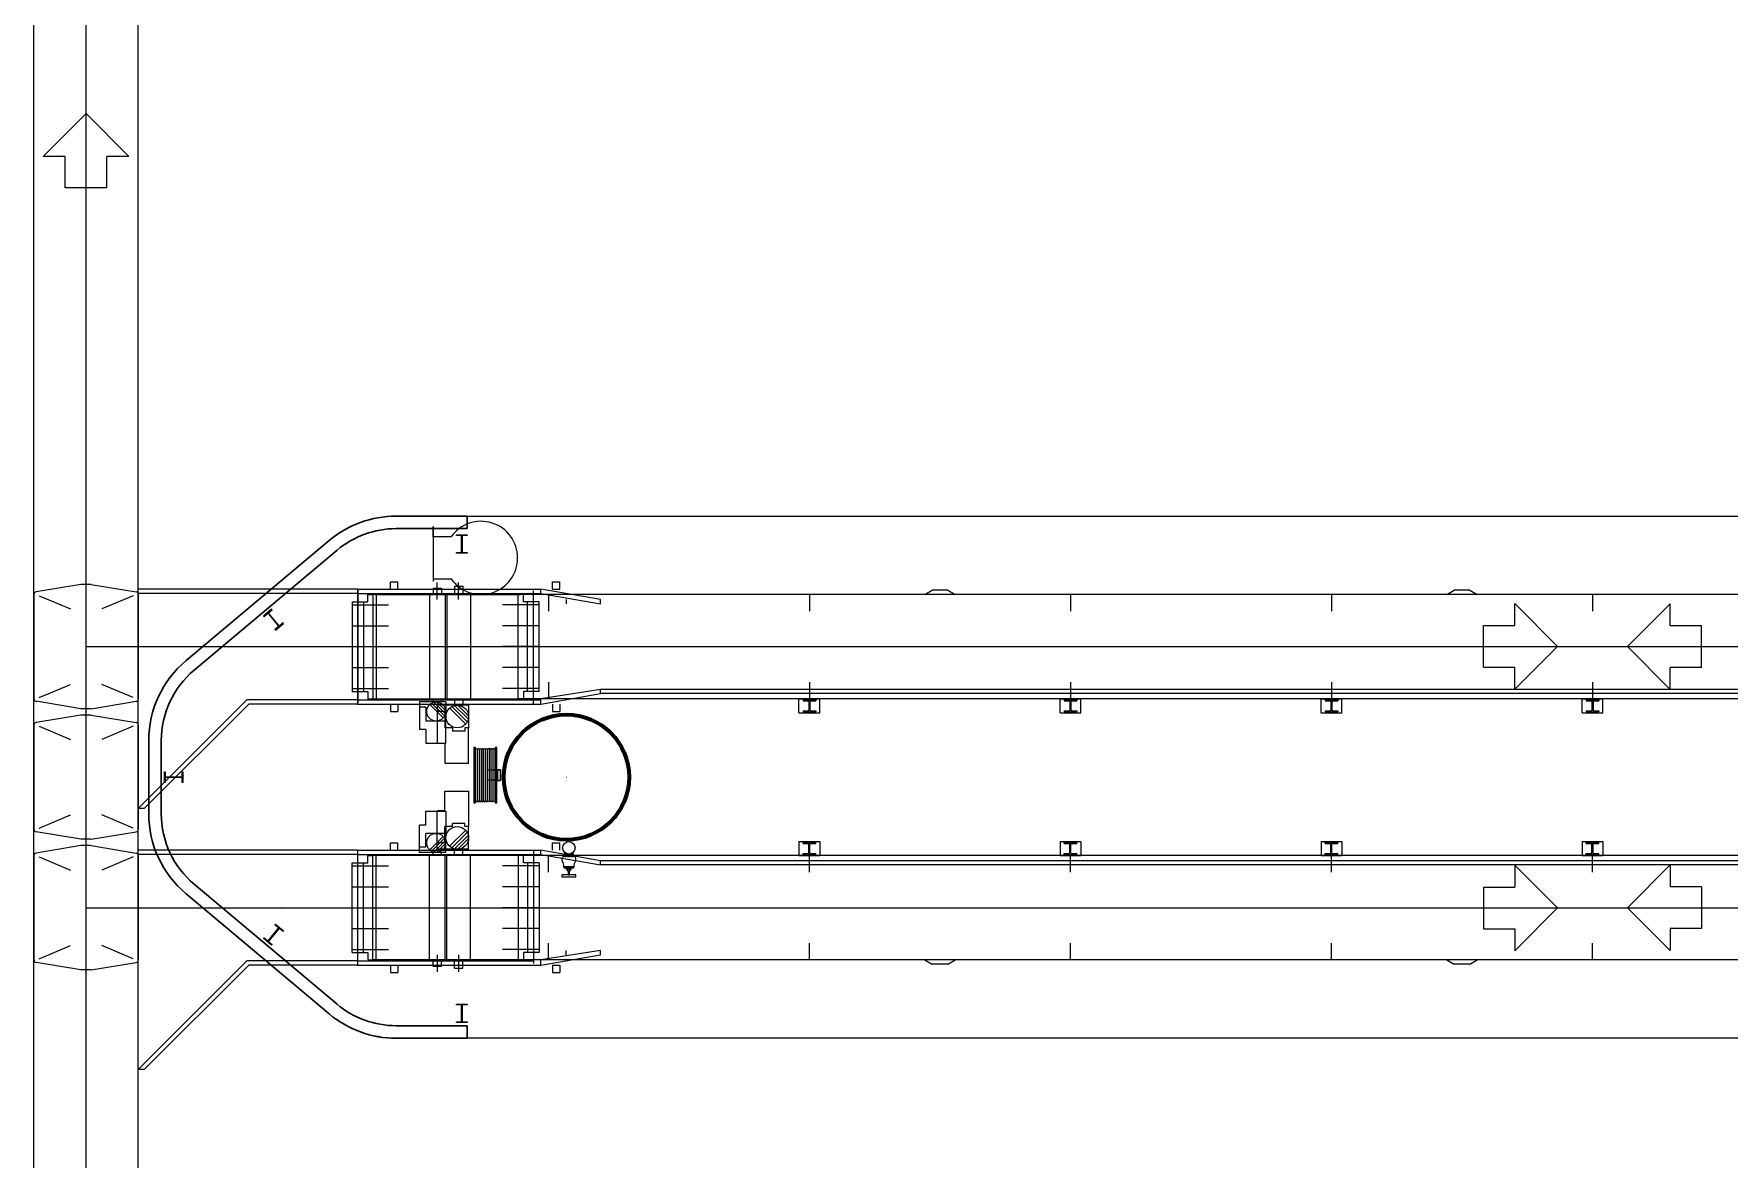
# Model space of a CAD drawing. Header units: metres. Extents: x 1807 to 3745, y 842 to 1968.
# Drawn here: x 3444.9 to 3461.14, y 1340.34 to 1351.12 of the extents above; entities that cross this region are included whole.
import ezdxf

# ---------------------------------------------------------------- set-up
doc = ezdxf.new("R2010")
doc.units = ezdxf.units.M
doc.header["$MEASUREMENT"] = 0
doc.linetypes.add('DGN1', pattern=[7.299439, 0, -7.299439])
doc.layers.add('Level 1', color=7, linetype='Continuous', lineweight=0)

msp = doc.modelspace()

# ---------------------------------------------------------------- linework, layer by layer
at = {"layer": 'Level 1', "color": 7, "linetype": 'Continuous', "lineweight": 0}
for p, q in [((3444.9, 1265.482), (3444.9, 1396.541)), ((3445.9, 1265.482), (3445.9, 1396.541)), ((3444.99, 1349.945), (3445.4, 1350.355)), ((3445.401, 1350.354), (3445.399, 1350.356)), ((3445.399, 1350.354), (3445.401, 1350.356)), ((3445.81, 1349.945), (3445.4, 1350.355)), ((3445.2, 1349.945), (3444.99, 1349.945)), ((3445.2, 1349.645), (3445.2, 1349.945)), ((3445.401, 1349.999), (3445.399, 1350.001)), ((3445.399, 1349.999), (3445.401, 1350.001)), ((3445.81, 1349.945), (3445.6, 1349.945)), ((3445.6, 1349.645), (3445.6, 1349.945)), ((3445.6, 1349.645), (3445.2, 1349.645)), ((3448.37, 1346.5), (3473.73, 1346.5)), ((3446.357, 1345.116), (3447.727, 1346.266)), ((3445.35, 1345.845), (3444.921, 1345.774)), ((3445.45, 1345.845), (3445.35, 1345.845)), ((3445.45, 1345.845), (3445.879, 1345.774)), ((3448.315, 1345.8), (3448.315, 1345.87)), ((3448.315, 1345.87), (3448.385, 1345.87)), ((3448.385, 1345.8), (3448.385, 1345.87)), ((3449.868, 1345.8), (3449.868, 1345.87)), ((3449.868, 1345.87), (3449.938, 1345.87)), ((3449.938, 1345.8), (3449.938, 1345.87)), ((3444.9, 1345.749), (3444.9, 1344.751)), ((3444.95, 1345.738), (3445.25, 1345.611)), ((3445.85, 1345.738), (3445.55, 1345.611)), ((3447.28, 1345.8), (3445.9, 1345.8)), ((3447.28, 1345.76), (3445.9, 1345.76)), ((3445.9, 1345.749), (3445.9, 1344.751)), ((3445.9, 1345.749), (3445.9, 1344.751)), ((3448, 1345.8), (3447.28, 1345.8)), ((3448, 1345.76), (3447.28, 1345.76)), ((3447.947, 1345.68), (3447.947, 1344.82)), ((3447.947, 1345.68), (3448.097, 1345.68)), ((3448, 1345.8), (3449.754, 1345.8)), ((3448, 1345.8), (3448, 1344.7)), ((3448, 1345.76), (3449.754, 1345.76)), ((3448.097, 1345.75), (3448.147, 1345.75)), ((3448.097, 1345.68), (3448.097, 1345.75)), ((3473.953, 1345.75), (3448.147, 1345.75)), ((3448.17, 1345.75), (3449.562, 1345.75)), ((3448.689, 1345.76), (3448.839, 1345.76)), ((3448.724, 1345.81), (3448.804, 1345.81)), ((3448.724, 1345.81), (3448.724, 1345.76)), ((3448.804, 1345.81), (3448.804, 1345.76)), ((3448.868, 1345.76), (3449.068, 1345.76)), ((3448.928, 1345.83), (3448.928, 1345.76)), ((3448.928, 1345.83), (3449.008, 1345.83)), ((3449.008, 1345.83), (3449.008, 1345.76)), ((3449.589, 1345.75), (3449.539, 1345.75)), ((3449.589, 1345.68), (3449.589, 1345.75)), ((3449.739, 1345.68), (3449.589, 1345.68)), ((3449.739, 1344.82), (3449.739, 1345.68)), ((3449.754, 1345.76), (3449.754, 1345.8)), ((3450.328, 1345.7), (3449.754, 1345.8)), ((3449.754, 1345.76), (3450.328, 1345.66)), ((3449.828, 1345.75), (3449.828, 1345.59)), ((3449.868, 1345.8), (3449.938, 1345.8)), ((3449.998, 1345.7), (3449.998, 1345.66)), ((3450.328, 1345.66), (3450.328, 1345.7)), ((3452.328, 1345.75), (3452.328, 1345.59)), ((3453.434, 1345.75), (3453.503, 1345.79)), ((3453.653, 1345.79), (3453.503, 1345.79)), ((3453.653, 1345.79), (3453.723, 1345.75)), ((3454.828, 1345.75), (3454.828, 1345.59)), ((3457.328, 1345.75), (3457.328, 1345.59)), ((3458.434, 1345.75), (3458.503, 1345.79)), ((3458.653, 1345.79), (3458.503, 1345.79)), ((3458.653, 1345.79), (3458.723, 1345.75)), ((3459.828, 1345.75), (3459.828, 1345.59)), ((3447.947, 1345.65), (3448.297, 1345.65)), ((3449.739, 1345.65), (3449.389, 1345.65)), ((3459.084, 1345.662), (3459.494, 1345.252)), ((3459.084, 1345.452), (3459.084, 1345.662)), ((3447.947, 1345.45), (3448.297, 1345.45)), ((3449.739, 1345.45), (3449.389, 1345.45)), ((3458.784, 1345.052), (3458.784, 1345.452)), ((3458.784, 1345.452), (3459.084, 1345.452)), ((3445.399, 1345.249), (3445.401, 1345.251)), ((3445.399, 1345.251), (3445.401, 1345.249)), ((3445.399, 1345.251), (3445.401, 1345.249)), ((3445.401, 1345.251), (3445.399, 1345.249)), ((3447.279, 1345.249), (3447.281, 1345.251)), ((3447.279, 1345.251), (3447.281, 1345.249)), ((3447.947, 1345.25), (3448.297, 1345.25)), ((3449.739, 1345.25), (3449.389, 1345.25)), ((3459.084, 1344.842), (3459.494, 1345.252)), ((3447.947, 1345.05), (3448.297, 1345.05)), ((3449.739, 1345.05), (3449.389, 1345.05)), ((3458.784, 1345.052), (3459.084, 1345.052)), ((3459.084, 1344.842), (3459.084, 1345.052)), ((3444.95, 1344.762), (3445.25, 1344.889)), ((3445.85, 1344.762), (3445.55, 1344.889)), ((3449.828, 1344.91), (3449.828, 1344.75)), ((3452.328, 1344.91), (3452.328, 1344.75)), ((3454.828, 1344.91), (3454.828, 1344.75)), ((3457.328, 1344.91), (3457.328, 1344.75)), ((3459.828, 1344.91), (3459.828, 1344.75)), ((3445.35, 1344.655), (3444.921, 1344.727)), ((3445.45, 1344.655), (3445.879, 1344.727)), ((3446.94, 1344.74), (3445.9, 1343.7)), ((3447.28, 1344.74), (3446.94, 1344.74)), ((3448, 1344.74), (3447.28, 1344.74)), ((3447.947, 1344.85), (3448.297, 1344.85)), ((3447.947, 1344.82), (3448.097, 1344.82)), ((3448, 1344.74), (3449.754, 1344.74)), ((3448.097, 1344.82), (3448.097, 1344.75)), ((3448.097, 1344.75), (3448.147, 1344.75)), ((3448.147, 1344.75), (3449.562, 1344.75)), ((3448.844, 1344.72), (3448.594, 1344.72)), ((3448.594, 1344.72), (3448.594, 1344.67)), ((3448.689, 1344.74), (3448.839, 1344.74)), ((3448.833, 1344.586), (3448.709, 1344.709)), ((3448.724, 1344.74), (3448.724, 1344.72)), ((3448.841, 1344.607), (3448.73, 1344.717)), ((3448.844, 1344.634), (3448.757, 1344.72)), ((3448.804, 1344.74), (3448.804, 1344.72)), ((3448.844, 1344.72), (3448.844, 1344.538)), ((3448.868, 1344.74), (3449.068, 1344.74)), ((3448.928, 1344.74), (3448.928, 1344.69)), ((3449.008, 1344.74), (3449.008, 1344.69)), ((3449.739, 1344.85), (3449.389, 1344.85)), ((3449.589, 1344.75), (3449.539, 1344.75)), ((3449.739, 1344.82), (3449.589, 1344.82)), ((3449.589, 1344.82), (3449.589, 1344.75)), ((3473.953, 1344.75), (3449.589, 1344.75)), ((3450.328, 1344.84), (3449.754, 1344.75)), ((3449.754, 1344.7), (3450.328, 1344.8)), ((3449.754, 1344.7), (3449.754, 1344.75)), ((3469.918, 1344.84), (3450.328, 1344.84)), ((3450.328, 1344.8), (3450.328, 1344.84)), ((3469.328, 1344.8), (3450.328, 1344.8)), ((3452.228, 1344.616), (3452.228, 1344.75)), ((3452.228, 1344.75), (3452.428, 1344.75)), ((3452.268, 1344.74), (3452.388, 1344.74)), ((3452.268, 1344.74), (3452.268, 1344.73)), ((3452.268, 1344.73), (3452.323, 1344.73)), ((3452.288, 1344.75), (3452.288, 1344.74)), ((3452.323, 1344.73), (3452.323, 1344.636)), ((3452.333, 1344.73), (3452.388, 1344.73)), ((3452.333, 1344.73), (3452.333, 1344.636)), ((3452.368, 1344.75), (3452.368, 1344.74)), ((3452.388, 1344.74), (3452.388, 1344.73)), ((3452.428, 1344.616), (3452.428, 1344.75)), ((3454.728, 1344.616), (3454.728, 1344.75)), ((3454.728, 1344.75), (3454.928, 1344.75)), ((3454.768, 1344.74), (3454.888, 1344.74)), ((3454.768, 1344.74), (3454.768, 1344.73)), ((3454.768, 1344.73), (3454.823, 1344.73)), ((3454.788, 1344.75), (3454.788, 1344.74)), ((3454.823, 1344.73), (3454.823, 1344.636)), ((3454.833, 1344.73), (3454.888, 1344.73)), ((3454.833, 1344.73), (3454.833, 1344.636)), ((3454.868, 1344.75), (3454.868, 1344.74)), ((3454.888, 1344.74), (3454.888, 1344.73)), ((3454.928, 1344.616), (3454.928, 1344.75)), ((3457.228, 1344.616), (3457.228, 1344.75)), ((3457.228, 1344.75), (3457.428, 1344.75)), ((3457.268, 1344.74), (3457.388, 1344.74)), ((3457.268, 1344.74), (3457.268, 1344.73)), ((3457.268, 1344.73), (3457.323, 1344.73)), ((3457.288, 1344.75), (3457.288, 1344.74)), ((3457.323, 1344.73), (3457.323, 1344.636)), ((3457.333, 1344.73), (3457.388, 1344.73)), ((3457.333, 1344.73), (3457.333, 1344.636)), ((3457.368, 1344.75), (3457.368, 1344.74)), ((3457.388, 1344.74), (3457.388, 1344.73)), ((3457.428, 1344.616), (3457.428, 1344.75)), ((3459.728, 1344.616), (3459.728, 1344.75)), ((3459.728, 1344.75), (3459.928, 1344.75)), ((3459.768, 1344.74), (3459.888, 1344.74)), ((3459.768, 1344.74), (3459.768, 1344.73)), ((3459.768, 1344.73), (3459.823, 1344.73)), ((3459.788, 1344.75), (3459.788, 1344.74)), ((3459.823, 1344.73), (3459.823, 1344.636)), ((3459.833, 1344.73), (3459.888, 1344.73)), ((3459.833, 1344.73), (3459.833, 1344.636)), ((3459.868, 1344.75), (3459.868, 1344.74)), ((3459.888, 1344.74), (3459.888, 1344.73)), ((3459.928, 1344.616), (3459.928, 1344.75)), ((3445.35, 1344.595), (3444.921, 1344.523)), ((3445.45, 1344.655), (3445.35, 1344.655)), ((3445.45, 1344.595), (3445.35, 1344.595)), ((3445.399, 1344.626), (3445.401, 1344.624)), ((3445.401, 1344.626), (3445.399, 1344.624)), ((3445.45, 1344.595), (3445.879, 1344.523)), ((3446.957, 1344.7), (3445.957, 1343.7)), ((3447.28, 1344.7), (3446.957, 1344.7)), ((3448, 1344.7), (3447.28, 1344.7)), ((3448, 1344.7), (3449.754, 1344.7)), ((3448.315, 1344.7), (3448.315, 1344.63)), ((3448.315, 1344.63), (3448.385, 1344.63)), ((3448.385, 1344.7), (3448.385, 1344.63)), ((3448.654, 1344.67), (3448.594, 1344.67)), ((3448.654, 1344.67), (3448.654, 1344.538)), ((3448.821, 1344.568), (3448.692, 1344.697)), ((3449.064, 1344.69), (3448.764, 1344.69)), ((3448.764, 1344.69), (3448.764, 1344.63)), ((3448.836, 1344.63), (3448.764, 1344.63)), ((3448.836, 1344.63), (3448.836, 1344.472)), ((3449.037, 1344.508), (3448.882, 1344.663)), ((3449.051, 1344.529), (3448.903, 1344.677)), ((3449.061, 1344.554), (3448.928, 1344.687)), ((3449.064, 1344.587), (3448.961, 1344.69)), ((3449.064, 1344.69), (3449.064, 1344.472)), ((3449.868, 1344.7), (3449.868, 1344.63)), ((3449.868, 1344.63), (3449.938, 1344.63)), ((3449.938, 1344.7), (3449.938, 1344.63)), ((3452.228, 1344.616), (3452.428, 1344.616)), ((3452.268, 1344.636), (3452.268, 1344.626)), ((3452.268, 1344.636), (3452.323, 1344.636)), ((3452.268, 1344.626), (3452.388, 1344.626)), ((3452.333, 1344.636), (3452.388, 1344.636)), ((3452.388, 1344.636), (3452.388, 1344.626)), ((3454.728, 1344.616), (3454.928, 1344.616)), ((3454.768, 1344.636), (3454.768, 1344.626)), ((3454.768, 1344.636), (3454.823, 1344.636)), ((3454.768, 1344.626), (3454.888, 1344.626)), ((3454.833, 1344.636), (3454.888, 1344.636)), ((3454.888, 1344.636), (3454.888, 1344.626)), ((3457.228, 1344.616), (3457.428, 1344.616)), ((3457.268, 1344.636), (3457.268, 1344.626)), ((3457.268, 1344.636), (3457.323, 1344.636)), ((3457.268, 1344.626), (3457.388, 1344.626)), ((3457.333, 1344.636), (3457.388, 1344.636)), ((3457.388, 1344.636), (3457.388, 1344.626)), ((3459.728, 1344.616), (3459.928, 1344.616)), ((3459.768, 1344.636), (3459.768, 1344.626)), ((3459.768, 1344.636), (3459.823, 1344.636)), ((3459.768, 1344.626), (3459.888, 1344.626)), ((3459.833, 1344.636), (3459.888, 1344.636)), ((3459.888, 1344.636), (3459.888, 1344.626)), ((3444.9, 1344.499), (3444.9, 1343.501)), ((3444.95, 1344.488), (3445.25, 1344.361)), ((3445.85, 1344.488), (3445.55, 1344.361)), ((3445.9, 1344.499), (3445.9, 1343.501)), ((3445.9, 1344.499), (3445.9, 1343.501)), ((3448.844, 1344.538), (3448.654, 1344.538)), ((3448.908, 1344.472), (3448.836, 1344.472)), ((3448.908, 1344.472), (3448.908, 1344.442)), ((3449.028, 1344.442), (3448.908, 1344.442)), ((3449.064, 1344.472), (3449.028, 1344.472)), ((3449.028, 1344.472), (3449.028, 1344.442)), ((3446, 1343.65), (3446, 1344.35)), ((3449.13, 1344.264), (3449.13, 1343.774)), ((3449.149, 1344.264), (3449.149, 1343.774)), ((3449.167, 1344.264), (3449.167, 1343.774)), ((3449.186, 1344.264), (3449.186, 1343.774)), ((3449.204, 1344.264), (3449.204, 1343.774)), ((3449.223, 1344.264), (3449.223, 1343.774)), ((3449.241, 1344.261), (3449.241, 1343.774)), ((3449.241, 1344.261), (3449.241, 1343.774)), ((3449.26, 1344.264), (3449.26, 1343.774)), ((3449.278, 1344.264), (3449.278, 1343.774)), ((3449.297, 1344.264), (3449.297, 1343.774)), ((3449.316, 1344.264), (3449.316, 1343.774)), ((3445.399, 1344.001), (3445.401, 1343.999)), ((3445.401, 1344.001), (3445.399, 1343.999)), ((3449.999, 1343.999), (3450.001, 1344.001)), ((3449.999, 1344.001), (3450.001, 1343.999)), ((3444.95, 1343.512), (3445.25, 1343.639)), ((3445.85, 1343.512), (3445.55, 1343.639)), ((3445.957, 1343.7), (3445.9, 1343.7)), ((3445.35, 1343.405), (3444.921, 1343.477)), ((3445.45, 1343.405), (3445.35, 1343.405)), ((3445.45, 1343.405), (3445.879, 1343.477)), ((3448.844, 1343.462), (3448.654, 1343.462)), ((3448.654, 1343.33), (3448.654, 1343.462)), ((3448.821, 1343.432), (3448.692, 1343.303)), ((3448.833, 1343.415), (3448.709, 1343.291)), ((3448.836, 1343.37), (3448.836, 1343.528)), ((3448.908, 1343.528), (3448.836, 1343.528)), ((3448.844, 1343.28), (3448.844, 1343.462)), ((3449.037, 1343.492), (3448.882, 1343.338)), ((3449.051, 1343.471), (3448.903, 1343.323)), ((3449.028, 1343.558), (3448.908, 1343.558)), ((3448.908, 1343.528), (3448.908, 1343.558)), ((3449.061, 1343.446), (3448.928, 1343.313)), ((3449.064, 1343.413), (3448.961, 1343.31)), ((3449.028, 1343.528), (3449.028, 1343.558)), ((3449.064, 1343.528), (3449.028, 1343.528)), ((3449.064, 1343.31), (3449.064, 1343.528)), ((3444.9, 1343.249), (3444.9, 1342.251)), ((3445.35, 1343.345), (3444.921, 1343.273)), ((3445.45, 1343.345), (3445.35, 1343.345)), ((3445.399, 1343.376), (3445.401, 1343.374)), ((3445.401, 1343.376), (3445.399, 1343.374)), ((3445.45, 1343.345), (3445.879, 1343.273)), ((3447.28, 1343.3), (3445.9, 1343.3)), ((3447.28, 1343.26), (3445.9, 1343.26)), ((3445.9, 1343.249), (3445.9, 1342.251)), ((3445.9, 1343.249), (3445.9, 1342.251)), ((3448, 1343.3), (3447.28, 1343.3)), ((3448, 1343.26), (3447.28, 1343.26)), ((3448, 1343.3), (3449.754, 1343.3)), ((3448, 1343.3), (3448, 1342.2)), ((3448, 1343.26), (3449.754, 1343.26)), ((3448.097, 1343.25), (3448.147, 1343.25)), ((3448.097, 1343.18), (3448.097, 1343.25)), ((3473.953, 1343.25), (3448.147, 1343.25)), ((3448.315, 1343.3), (3448.315, 1343.37)), ((3448.315, 1343.37), (3448.385, 1343.37)), ((3448.385, 1343.3), (3448.385, 1343.37)), ((3448.654, 1343.33), (3448.594, 1343.33)), ((3448.594, 1343.28), (3448.594, 1343.33)), ((3448.844, 1343.28), (3448.594, 1343.28)), ((3448.689, 1343.26), (3448.839, 1343.26)), ((3448.724, 1343.26), (3448.724, 1343.28)), ((3448.841, 1343.393), (3448.73, 1343.283)), ((3448.844, 1343.367), (3448.757, 1343.28)), ((3448.836, 1343.37), (3448.764, 1343.37)), ((3448.764, 1343.31), (3448.764, 1343.37)), ((3449.064, 1343.31), (3448.764, 1343.31)), ((3448.804, 1343.26), (3448.804, 1343.28)), ((3448.868, 1343.26), (3449.068, 1343.26)), ((3448.928, 1343.26), (3448.928, 1343.31)), ((3449.008, 1343.26), (3449.008, 1343.31)), ((3449.589, 1343.25), (3449.539, 1343.25)), ((3449.589, 1343.18), (3449.589, 1343.25)), ((3449.754, 1343.26), (3449.754, 1343.3)), ((3450.328, 1343.2), (3449.754, 1343.3)), ((3449.754, 1343.26), (3450.328, 1343.16)), ((3449.828, 1343.09), (3449.828, 1343.25)), ((3449.868, 1343.3), (3449.868, 1343.37)), ((3449.868, 1343.37), (3449.938, 1343.37)), ((3449.938, 1343.3), (3449.938, 1343.37)), ((3449.976, 1343.243), (3449.976, 1343.258)), ((3449.985, 1343.261), (3449.985, 1343.277)), ((3450.005, 1343.243), (3450.005, 1343.258)), ((3450.042, 1343.243), (3450.042, 1343.258)), ((3450.062, 1343.277), (3450.062, 1343.261)), ((3450.07, 1343.258), (3450.071, 1343.258)), ((3450.071, 1343.258), (3450.071, 1343.243)), ((3452.228, 1343.384), (3452.228, 1343.25)), ((3452.228, 1343.384), (3452.428, 1343.384)), ((3452.228, 1343.25), (3452.428, 1343.25)), ((3452.268, 1343.374), (3452.388, 1343.374)), ((3452.268, 1343.364), (3452.268, 1343.374)), ((3452.268, 1343.364), (3452.323, 1343.364)), ((3452.268, 1343.27), (3452.323, 1343.27)), ((3452.268, 1343.26), (3452.268, 1343.27)), ((3452.268, 1343.26), (3452.388, 1343.26)), ((3452.288, 1343.25), (3452.288, 1343.26)), ((3452.323, 1343.27), (3452.323, 1343.364)), ((3452.328, 1343.09), (3452.328, 1343.25)), ((3452.333, 1343.364), (3452.388, 1343.364)), ((3452.333, 1343.27), (3452.333, 1343.364)), ((3452.333, 1343.27), (3452.388, 1343.27)), ((3452.368, 1343.25), (3452.368, 1343.26)), ((3452.388, 1343.364), (3452.388, 1343.374)), ((3452.388, 1343.26), (3452.388, 1343.27)), ((3452.428, 1343.384), (3452.428, 1343.25)), ((3454.728, 1343.384), (3454.728, 1343.25)), ((3454.728, 1343.384), (3454.928, 1343.384)), ((3454.728, 1343.25), (3454.928, 1343.25)), ((3454.768, 1343.374), (3454.888, 1343.374)), ((3454.768, 1343.364), (3454.768, 1343.374)), ((3454.768, 1343.364), (3454.823, 1343.364)), ((3454.768, 1343.27), (3454.823, 1343.27)), ((3454.768, 1343.26), (3454.768, 1343.27)), ((3454.768, 1343.26), (3454.888, 1343.26)), ((3454.788, 1343.25), (3454.788, 1343.26)), ((3454.823, 1343.27), (3454.823, 1343.364)), ((3454.828, 1343.09), (3454.828, 1343.25)), ((3454.833, 1343.364), (3454.888, 1343.364)), ((3454.833, 1343.27), (3454.833, 1343.364)), ((3454.833, 1343.27), (3454.888, 1343.27)), ((3454.868, 1343.25), (3454.868, 1343.26)), ((3454.888, 1343.364), (3454.888, 1343.374)), ((3454.888, 1343.26), (3454.888, 1343.27)), ((3454.928, 1343.384), (3454.928, 1343.25)), ((3457.228, 1343.384), (3457.228, 1343.25)), ((3457.228, 1343.384), (3457.428, 1343.384)), ((3457.228, 1343.25), (3457.428, 1343.25)), ((3457.268, 1343.374), (3457.388, 1343.374)), ((3457.268, 1343.364), (3457.268, 1343.374)), ((3457.268, 1343.364), (3457.323, 1343.364)), ((3457.268, 1343.27), (3457.323, 1343.27)), ((3457.268, 1343.26), (3457.268, 1343.27)), ((3457.268, 1343.26), (3457.388, 1343.26)), ((3457.288, 1343.25), (3457.288, 1343.26)), ((3457.323, 1343.27), (3457.323, 1343.364)), ((3457.328, 1343.09), (3457.328, 1343.25)), ((3457.333, 1343.364), (3457.388, 1343.364)), ((3457.333, 1343.27), (3457.333, 1343.364)), ((3457.333, 1343.27), (3457.388, 1343.27)), ((3457.368, 1343.25), (3457.368, 1343.26)), ((3457.388, 1343.364), (3457.388, 1343.374)), ((3457.388, 1343.26), (3457.388, 1343.27)), ((3457.428, 1343.384), (3457.428, 1343.25)), ((3459.728, 1343.384), (3459.728, 1343.25)), ((3459.728, 1343.384), (3459.928, 1343.384)), ((3459.728, 1343.25), (3459.928, 1343.25)), ((3459.768, 1343.374), (3459.888, 1343.374)), ((3459.768, 1343.364), (3459.768, 1343.374)), ((3459.768, 1343.364), (3459.823, 1343.364)), ((3459.768, 1343.27), (3459.823, 1343.27)), ((3459.768, 1343.26), (3459.768, 1343.27)), ((3459.768, 1343.26), (3459.888, 1343.26)), ((3459.788, 1343.25), (3459.788, 1343.26)), ((3459.823, 1343.27), (3459.823, 1343.364)), ((3459.828, 1343.09), (3459.828, 1343.25)), ((3459.833, 1343.364), (3459.888, 1343.364)), ((3459.833, 1343.27), (3459.833, 1343.364)), ((3459.833, 1343.27), (3459.888, 1343.27)), ((3459.868, 1343.25), (3459.868, 1343.26)), ((3459.888, 1343.364), (3459.888, 1343.374)), ((3459.888, 1343.26), (3459.888, 1343.27)), ((3459.928, 1343.384), (3459.928, 1343.25)), ((3444.95, 1343.238), (3445.25, 1343.111)), ((3445.85, 1343.238), (3445.55, 1343.111)), ((3447.947, 1342.32), (3447.947, 1343.18)), ((3447.947, 1343.18), (3448.097, 1343.18)), ((3447.947, 1343.15), (3448.297, 1343.15)), ((3449.739, 1343.15), (3449.389, 1343.15)), ((3449.739, 1343.18), (3449.589, 1343.18)), ((3449.739, 1343.18), (3449.739, 1342.32)), ((3450.071, 1343.143), (3449.976, 1343.143)), ((3449.976, 1343.143), (3449.976, 1343.133)), ((3449.976, 1343.133), (3450.071, 1343.133)), ((3450.046, 1343.133), (3450.001, 1343.133)), ((3450.001, 1343.133), (3450.001, 1343.124)), ((3450.016, 1343.101), (3450.012, 1343.101)), ((3450.013, 1343.121), (3450.013, 1343.133)), ((3450.031, 1343.101), (3450.016, 1343.101)), ((3450.016, 1343.101), (3450.016, 1343.066)), ((3450.036, 1343.101), (3450.031, 1343.101)), ((3450.031, 1343.066), (3450.031, 1343.101)), ((3450.034, 1343.121), (3450.034, 1343.133)), ((3450.046, 1343.121), (3450.046, 1343.133)), ((3450.071, 1343.133), (3450.071, 1343.143)), ((3469.328, 1343.2), (3450.328, 1343.2)), ((3450.328, 1343.16), (3450.328, 1343.2)), ((3469.918, 1343.16), (3450.328, 1343.16)), ((3459.084, 1343.158), (3459.494, 1342.748)), ((3459.084, 1343.158), (3459.084, 1342.948)), ((3447.947, 1342.95), (3448.297, 1342.95)), ((3449.739, 1342.95), (3449.389, 1342.95)), ((3450.091, 1343.066), (3449.956, 1343.066)), ((3449.956, 1343.066), (3449.956, 1343.046)), ((3449.956, 1343.046), (3450.091, 1343.046)), ((3450.016, 1343.066), (3450.031, 1343.066)), ((3450.091, 1343.046), (3450.091, 1343.066)), ((3458.784, 1342.948), (3458.784, 1342.548)), ((3458.784, 1342.948), (3459.084, 1342.948)), ((3447.727, 1341.734), (3446.357, 1342.884)), ((3445.399, 1342.749), (3445.401, 1342.751)), ((3445.399, 1342.751), (3445.401, 1342.749)), ((3445.399, 1342.751), (3445.401, 1342.749)), ((3445.401, 1342.751), (3445.399, 1342.749)), ((3447.279, 1342.749), (3447.281, 1342.751)), ((3447.279, 1342.751), (3447.281, 1342.749)), ((3447.947, 1342.75), (3448.297, 1342.75)), ((3449.739, 1342.75), (3449.389, 1342.75)), ((3459.084, 1342.338), (3459.494, 1342.748)), ((3447.947, 1342.55), (3448.297, 1342.55)), ((3449.739, 1342.55), (3449.389, 1342.55)), ((3458.784, 1342.548), (3459.084, 1342.548)), ((3459.084, 1342.548), (3459.084, 1342.338)), ((3444.95, 1342.262), (3445.25, 1342.389)), ((3445.85, 1342.262), (3445.55, 1342.389)), ((3447.947, 1342.35), (3448.297, 1342.35)), ((3447.947, 1342.32), (3448.097, 1342.32)), ((3448.097, 1342.32), (3448.097, 1342.25)), ((3449.739, 1342.35), (3449.389, 1342.35)), ((3449.739, 1342.32), (3449.589, 1342.32)), ((3449.589, 1342.32), (3449.589, 1342.25)), ((3450.328, 1342.34), (3449.754, 1342.25)), ((3449.754, 1342.2), (3450.328, 1342.3)), ((3449.828, 1342.25), (3449.828, 1342.41)), ((3449.998, 1342.3), (3449.998, 1342.34)), ((3450.328, 1342.3), (3450.328, 1342.34)), ((3452.328, 1342.25), (3452.328, 1342.41)), ((3454.828, 1342.25), (3454.828, 1342.41)), ((3457.328, 1342.25), (3457.328, 1342.41)), ((3459.828, 1342.25), (3459.828, 1342.41)), ((3445.35, 1342.155), (3444.921, 1342.227)), ((3445.45, 1342.155), (3445.35, 1342.155)), ((3445.399, 1342.126), (3445.401, 1342.124)), ((3445.401, 1342.126), (3445.399, 1342.124)), ((3445.45, 1342.155), (3445.879, 1342.227)), ((3446.94, 1342.24), (3445.9, 1341.2)), ((3446.957, 1342.2), (3445.957, 1341.2)), ((3447.28, 1342.24), (3446.94, 1342.24)), ((3447.28, 1342.2), (3446.957, 1342.2)), ((3448, 1342.24), (3447.28, 1342.24)), ((3448, 1342.2), (3447.28, 1342.2)), ((3448, 1342.24), (3449.69, 1342.24)), ((3448, 1342.2), (3449.754, 1342.2)), ((3448.097, 1342.25), (3448.147, 1342.25)), ((3473.953, 1342.25), (3448.147, 1342.25)), ((3448.315, 1342.2), (3448.315, 1342.13)), ((3448.315, 1342.13), (3448.385, 1342.13)), ((3448.385, 1342.2), (3448.385, 1342.13)), ((3448.689, 1342.24), (3448.839, 1342.24)), ((3448.724, 1342.19), (3448.724, 1342.24)), ((3448.724, 1342.19), (3448.804, 1342.19)), ((3448.804, 1342.19), (3448.804, 1342.24)), ((3448.868, 1342.24), (3449.068, 1342.24)), ((3448.928, 1342.17), (3448.928, 1342.24)), ((3448.928, 1342.17), (3449.008, 1342.17)), ((3449.008, 1342.17), (3449.008, 1342.24)), ((3449.589, 1342.25), (3449.539, 1342.25)), ((3449.754, 1342.2), (3449.754, 1342.25)), ((3449.868, 1342.2), (3449.938, 1342.2)), ((3449.868, 1342.2), (3449.868, 1342.13)), ((3449.868, 1342.13), (3449.938, 1342.13)), ((3449.938, 1342.2), (3449.938, 1342.13)), ((3453.434, 1342.25), (3453.503, 1342.21)), ((3453.653, 1342.21), (3453.503, 1342.21)), ((3453.653, 1342.21), (3453.723, 1342.25)), ((3458.434, 1342.25), (3458.503, 1342.21)), ((3458.653, 1342.21), (3458.503, 1342.21)), ((3458.653, 1342.21), (3458.723, 1342.25)), ((3473.73, 1341.5), (3448.37, 1341.5)), ((3445.957, 1341.2), (3445.9, 1341.2))]:
    msp.add_line(p, q, dxfattribs=at)
at = {"layer": 'Level 1', "color": 7, "linetype": 'Continuous', "lineweight": 0, "ltscale": 4}
for p, q in [((3445.4, 1265.482), (3445.4, 1396.541)), ((3448.764, 1345.7), (3448.764, 1345.864)), ((3448.968, 1345.7), (3448.968, 1345.864)), ((3448.002, 1345.8), (3448.002, 1344.715)), ((3448.057, 1345.68), (3448.057, 1344.82)), ((3448.147, 1345.75), (3448.147, 1344.75)), ((3448.178, 1345.75), (3448.178, 1344.75)), ((3448.689, 1345.75), (3448.689, 1344.75)), ((3448.839, 1345.75), (3448.839, 1344.75)), ((3448.855, 1345.75), (3448.855, 1344.75)), ((3449.081, 1345.75), (3449.081, 1344.75)), ((3449.539, 1344.75), (3449.539, 1345.75)), ((3449.629, 1344.82), (3449.629, 1345.68)), ((3449.684, 1344.7), (3449.684, 1345.785)), ((3460.573, 1345.66), (3460.163, 1345.25)), ((3460.573, 1345.45), (3460.573, 1345.66)), ((3460.873, 1345.45), (3460.573, 1345.45)), ((3460.873, 1345.05), (3460.873, 1345.45)), ((3445.4, 1345.25), (3447.28, 1345.25)), ((3447.28, 1345.25), (3474.82, 1345.25)), ((3460.573, 1344.84), (3460.163, 1345.25)), ((3460.573, 1344.84), (3460.573, 1345.05)), ((3460.873, 1345.05), (3460.573, 1345.05)), ((3448.594, 1344.67), (3448.594, 1344.458)), ((3448.764, 1344.63), (3448.764, 1344.322)), ((3448.654, 1344.458), (3448.594, 1344.458)), ((3448.654, 1344.458), (3448.654, 1344.326)), ((3448.844, 1344.326), (3448.844, 1344.538)), ((3449.064, 1344.134), (3449.064, 1344.472)), ((3448.654, 1344.326), (3448.844, 1344.326)), ((3448.836, 1344.322), (3448.764, 1344.322)), ((3448.836, 1344.322), (3448.836, 1344.134)), ((3448.836, 1344.134), (3449.064, 1344.134)), ((3448.836, 1343.866), (3449.064, 1343.866)), ((3448.836, 1343.678), (3448.836, 1343.866)), ((3449.064, 1343.866), (3449.064, 1343.528)), ((3448.654, 1343.674), (3448.844, 1343.674)), ((3448.654, 1343.542), (3448.654, 1343.674)), ((3448.764, 1343.37), (3448.764, 1343.678)), ((3448.836, 1343.678), (3448.764, 1343.678)), ((3448.844, 1343.674), (3448.844, 1343.462)), ((3448.594, 1343.33), (3448.594, 1343.542)), ((3448.654, 1343.542), (3448.594, 1343.542)), ((3448.002, 1342.2), (3448.002, 1343.285)), ((3448.147, 1342.25), (3448.147, 1343.25)), ((3448.178, 1342.25), (3448.178, 1343.25)), ((3448.689, 1342.25), (3448.689, 1343.25)), ((3448.839, 1342.25), (3448.839, 1343.25)), ((3448.855, 1342.25), (3448.855, 1343.25)), ((3449.081, 1342.25), (3449.081, 1343.25)), ((3449.539, 1343.25), (3449.539, 1342.25)), ((3449.684, 1343.3), (3449.684, 1342.215)), ((3448.057, 1342.32), (3448.057, 1343.18)), ((3449.629, 1343.18), (3449.629, 1342.32)), ((3460.573, 1343.16), (3460.163, 1342.75)), ((3460.573, 1343.16), (3460.573, 1342.95)), ((3460.873, 1342.95), (3460.573, 1342.95)), ((3460.873, 1342.95), (3460.873, 1342.55)), ((3445.4, 1342.75), (3447.28, 1342.75)), ((3447.28, 1342.75), (3474.82, 1342.75)), ((3460.573, 1342.34), (3460.163, 1342.75)), ((3460.573, 1342.55), (3460.573, 1342.34)), ((3460.873, 1342.55), (3460.573, 1342.55)), ((3448.764, 1342.3), (3448.764, 1342.136)), ((3448.968, 1342.3), (3448.968, 1342.136))]:
    msp.add_line(p, q, dxfattribs=at)
at = {"layer": 'Level 1', "color": 7, "linetype": 'Continuous', "lineweight": 30}
for p, q in [((3449.05, 1346.5), (3448.37, 1346.5)), ((3449.05, 1346.38), (3449.05, 1346.5)), ((3448.37, 1346.38), (3449.05, 1346.38)), ((3447.727, 1346.266), (3446.357, 1345.116)), ((3446.434, 1345.024), (3447.804, 1346.174)), ((3446, 1344.35), (3446, 1343.65)), ((3446.12, 1343.65), (3446.12, 1344.35)), ((3449.34, 1344.07), (3449.34, 1343.968)), ((3449.369, 1344.07), (3449.34, 1344.07)), ((3449.369, 1343.968), (3449.369, 1344.07)), ((3449.34, 1343.968), (3449.369, 1343.968)), ((3447.804, 1341.826), (3446.434, 1342.976)), ((3446.357, 1342.884), (3447.727, 1341.734)), ((3449.05, 1341.62), (3448.37, 1341.62)), ((3449.05, 1341.5), (3449.05, 1341.62)), ((3448.37, 1341.5), (3449.05, 1341.5))]:
    msp.add_line(p, q, dxfattribs=at)
at = {"layer": 'Level 1', "color": 7, "linetype": 'Continuous', "lineweight": 13}
for p, q in [((3448.723, 1346.3), (3448.723, 1346.4)), ((3448.723, 1346.4), (3448.723, 1345.877)), ((3448.896, 1346.3), (3448.723, 1346.3)), ((3448.949, 1346.322), (3449.05, 1346.322)), ((3448.949, 1346.314), (3448.949, 1346.322)), ((3448.989, 1346.314), (3448.949, 1346.314)), ((3448.997, 1346.16), (3448.997, 1346.307)), ((3449.002, 1346.307), (3449.002, 1346.16)), ((3449.05, 1346.314), (3449.009, 1346.314)), ((3449.05, 1346.322), (3449.05, 1346.314)), ((3448.949, 1346.144), (3448.949, 1346.152)), ((3448.949, 1346.152), (3448.989, 1346.152)), ((3449.05, 1346.144), (3448.949, 1346.144)), ((3449.009, 1346.152), (3449.05, 1346.152)), ((3449.05, 1346.152), (3449.05, 1346.144)), ((3448.723, 1345.9), (3448.896, 1345.9)), ((3447.177, 1345.609), (3447.1, 1345.543)), ((3447.1, 1345.543), (3447.105, 1345.537)), ((3447.105, 1345.537), (3447.136, 1345.564)), ((3447.147, 1345.563), (3447.241, 1345.45)), ((3447.245, 1345.453), (3447.15, 1345.566)), ((3447.151, 1345.576), (3447.183, 1345.603)), ((3447.183, 1345.603), (3447.177, 1345.609)), ((3447.24, 1345.439), (3447.209, 1345.413)), ((3447.209, 1345.413), (3447.214, 1345.407)), ((3447.214, 1345.407), (3447.292, 1345.472)), ((3447.287, 1345.479), (3447.255, 1345.452)), ((3447.292, 1345.472), (3447.287, 1345.479)), ((3449.114, 1344.284), (3449.114, 1343.754)), ((3449.129, 1344.284), (3449.114, 1344.284)), ((3449.129, 1343.754), (3449.129, 1344.284)), ((3449.319, 1344.284), (3449.319, 1343.754)), ((3449.333, 1344.284), (3449.319, 1344.284)), ((3449.333, 1343.754), (3449.333, 1344.284)), ((3446.15, 1343.949), (3446.15, 1344.051)), ((3446.15, 1344.051), (3446.158, 1344.051)), ((3446.158, 1343.949), (3446.15, 1343.949)), ((3446.158, 1344.051), (3446.158, 1344.01)), ((3446.158, 1343.99), (3446.158, 1343.949)), ((3446.166, 1344.002), (3446.312, 1344.002)), ((3446.312, 1343.998), (3446.166, 1343.998)), ((3446.32, 1344.01), (3446.32, 1344.051)), ((3446.32, 1344.051), (3446.328, 1344.051)), ((3446.32, 1343.949), (3446.32, 1343.99)), ((3446.328, 1343.949), (3446.32, 1343.949)), ((3446.328, 1344.051), (3446.328, 1343.949)), ((3449.114, 1343.754), (3449.129, 1343.754)), ((3449.319, 1343.754), (3449.333, 1343.754)), ((3447.209, 1342.587), (3447.214, 1342.593)), ((3447.214, 1342.593), (3447.292, 1342.528)), ((3447.1, 1342.457), (3447.105, 1342.463)), ((3447.177, 1342.391), (3447.1, 1342.457)), ((3447.105, 1342.463), (3447.136, 1342.436)), ((3447.147, 1342.437), (3447.241, 1342.55)), ((3447.245, 1342.547), (3447.15, 1342.434)), ((3447.24, 1342.561), (3447.209, 1342.587)), ((3447.287, 1342.521), (3447.255, 1342.548)), ((3447.292, 1342.528), (3447.287, 1342.521)), ((3447.151, 1342.424), (3447.183, 1342.397)), ((3447.183, 1342.397), (3447.177, 1342.391)), ((3448.949, 1341.82), (3448.949, 1341.828)), ((3448.949, 1341.828), (3449.05, 1341.828)), ((3448.99, 1341.82), (3448.949, 1341.82)), ((3448.997, 1341.666), (3448.997, 1341.812)), ((3449.002, 1341.812), (3449.002, 1341.666)), ((3449.05, 1341.82), (3449.009, 1341.82)), ((3449.05, 1341.828), (3449.05, 1341.82)), ((3448.949, 1341.65), (3448.949, 1341.658)), ((3448.949, 1341.658), (3448.99, 1341.658)), ((3449.05, 1341.65), (3448.949, 1341.65)), ((3449.009, 1341.658), (3449.05, 1341.658)), ((3449.05, 1341.658), (3449.05, 1341.65))]:
    msp.add_line(p, q, dxfattribs=at)
at = {"layer": 'Level 1', "color": 7, "linetype": 'DGN1', "lineweight": 0}
for p, q in [((3449.339, 1344.067), (3449.132, 1344.067)), ((3449.339, 1343.971), (3449.132, 1343.971))]:
    msp.add_line(p, q, dxfattribs=at)
at = {"layer": 'Level 1', "color": 7, "linetype": 'Continuous', "lineweight": 0}
for centre, radius in [((3448.753, 1344.629), 0.091), ((3448.955, 1344.581), 0.109), ((3448.753, 1343.371), 0.091), ((3448.955, 1343.419), 0.109)]:
    msp.add_circle(centre, radius, dxfattribs=at)
at = {"layer": 'Level 1', "color": 7, "linetype": 'Continuous', "lineweight": 70}
msp.add_circle((3450, 1344), 0.6, dxfattribs=at)
at = {"layer": 'Level 1', "color": 7, "linetype": 'Continuous', "lineweight": 13}
msp.add_circle((3450.024, 1343.323), 0.06, dxfattribs=at)
at = {"layer": 'Level 1', "color": 7, "linetype": 'Continuous', "lineweight": 0}
for centre, radius, start, end in [((3448.37, 1345.5), 1, 90, 130.0101), ((3444.925, 1345.749), 0.025, 99.4624, 180), ((3445.875, 1345.749), 0.025, 360, 80.5376), ((3447, 1344.35), 1, 130.0105, 180), ((3444.925, 1344.751), 0.025, 180, 260.5378), ((3445.875, 1344.751), 0.025, 279.4622, 360), ((3444.925, 1344.499), 0.025, 99.4624, 180), ((3445.875, 1344.499), 0.025, 360, 80.5376), ((3447, 1343.65), 1, 180, 229.9899), ((3444.925, 1343.501), 0.025, 180, 260.5378), ((3445.875, 1343.501), 0.025, 279.4622, 360), ((3444.925, 1343.249), 0.025, 99.4624, 180), ((3445.875, 1343.249), 0.025, 360, 80.5376), ((3449.99, 1343.212), 0.0339, 113.2427, 208.8427), ((3449.991, 1343.221), 0.04, 68.767, 111.233), ((3449.991, 1343.281), 0.04, 248.767, 291.233), ((3450.024, 1343.191), 0.0701, 74.7036, 105.2964), ((3450.024, 1343.311), 0.0701, 254.7036, 285.2964), ((3450.057, 1343.221), 0.04, 68.767, 111.233), ((3450.057, 1343.281), 0.04, 248.767, 291.233), ((3450.058, 1343.212), 0.0339, 331.1573, 66.7573), ((3449.897, 1343.147), 0.0799, 357.2159, 37.4014), ((3450.007, 1343.123), 0.00618, 166.1244, 346.1244), ((3449.992, 1343.102), 0.0205, 359.2613, 50.134), ((3450.024, 1343.129), 0.0127, 214.4192, 325.5808), ((3450.04, 1343.123), 0.00618, 193.8756, 346.1244), ((3450.056, 1343.102), 0.0205, 129.866, 180.7387), ((3450.151, 1343.147), 0.0799, 142.5986, 182.7841), ((3444.925, 1342.251), 0.025, 180, 260.5378), ((3445.875, 1342.251), 0.025, 279.4622, 360), ((3448.37, 1342.5), 1, 229.9895, 270)]:
    msp.add_arc(centre, radius, start, end, dxfattribs=at)
at = {"layer": 'Level 1', "color": 7, "linetype": 'Continuous', "lineweight": 30}
for centre, radius, start, end in [((3448.37, 1345.5), 1, 90.0003, 130.0096), ((3448.37, 1345.5), 0.88, 90.0003, 130.0096), ((3447, 1344.35), 1, 130.0105, 179.9992), ((3447, 1344.35), 0.88, 130.0105, 179.9992), ((3447, 1343.65), 1, 179.9989, 229.9901), ((3447, 1343.65), 0.88, 179.9989, 229.9901), ((3448.37, 1342.5), 0.88, 229.9904, 269.9991), ((3448.37, 1342.5), 1, 229.9904, 269.9991)]:
    msp.add_arc(centre, radius, start, end, dxfattribs=at)
at = {"layer": 'Level 1', "color": 7, "linetype": 'Continuous', "lineweight": 13}
for centre, radius, start, end in [((3449.183, 1346.1), 0.35, 214.8503, 145.1497), ((3448.989, 1346.307), 0.0076, 0, 90), ((3449.009, 1346.307), 0.0076, 90, 180), ((3448.989, 1346.16), 0.0076, 270, 0), ((3449.009, 1346.16), 0.0076, 180, 270), ((3447.141, 1345.558), 0.0076, 40, 130), ((3447.156, 1345.571), 0.0076, 130, 220), ((3447.235, 1345.445), 0.0076, 310, 40), ((3447.25, 1345.458), 0.0076, 220, 310), ((3446.166, 1344.01), 0.0076, 180, 270), ((3446.166, 1343.99), 0.0076, 90, 180), ((3446.312, 1344.01), 0.0076, 270, 0), ((3446.312, 1343.99), 0.0076, 0, 90), ((3447.141, 1342.442), 0.0076, 230, 320), ((3447.156, 1342.429), 0.0076, 140, 230), ((3447.235, 1342.555), 0.0076, 320, 50), ((3447.25, 1342.542), 0.0076, 50, 140), ((3448.99, 1341.812), 0.0076, 0, 90), ((3449.009, 1341.812), 0.0076, 90, 180), ((3448.99, 1341.666), 0.0076, 270, 0), ((3449.009, 1341.666), 0.0076, 180, 270)]:
    msp.add_arc(centre, radius, start, end, dxfattribs=at)
at = {"layer": 'Level 1', "color": 7, "linetype": 'Continuous', "lineweight": 0, "extrusion": (0, 0, -1)}
for centre, major_axis, ratio in [((3449.139, 1344.257), (0, -0.017), 0.578812), ((3449.158, 1344.257), (0, -0.017), 0.578812), ((3449.176, 1344.257), (0, -0.017), 0.578812), ((3449.195, 1344.257), (0, -0.017), 0.578812), ((3449.213, 1344.257), (0, -0.017), 0.578812), ((3449.232, 1344.257), (0, -0.017), 0.578812), ((3449.251, 1343.781), (0, 0.017), 0.578813), ((3449.269, 1343.781), (0, 0.017), 0.578813), ((3449.288, 1343.781), (0, 0.017), 0.578813), ((3449.306, 1343.781), (0, 0.017), 0.578813)]:
    msp.add_ellipse(centre, major_axis=major_axis, ratio=ratio, start_param=1.981756, end_param=4.478097, dxfattribs=at)
at = {"layer": 'Level 1', "color": 7, "linetype": 'Continuous', "lineweight": 0}
for centre, major_axis, ratio in [((3449.251, 1344.257), (0, 0.017), 0.578812), ((3449.269, 1344.257), (0, 0.017), 0.578812), ((3449.288, 1344.257), (0, 0.017), 0.578812), ((3449.306, 1344.257), (0, 0.017), 0.578812), ((3449.139, 1343.781), (0, -0.017), 0.578813), ((3449.158, 1343.781), (0, -0.017), 0.578813), ((3449.176, 1343.781), (0, -0.017), 0.578813), ((3449.195, 1343.781), (0, -0.017), 0.578813), ((3449.213, 1343.781), (0, -0.017), 0.578813), ((3449.232, 1343.781), (0, -0.017), 0.578813)]:
    msp.add_ellipse(centre, major_axis=major_axis, ratio=ratio, start_param=5.123349, end_param=7.619689, dxfattribs=at)

doc.saveas('drawing.dxf')
